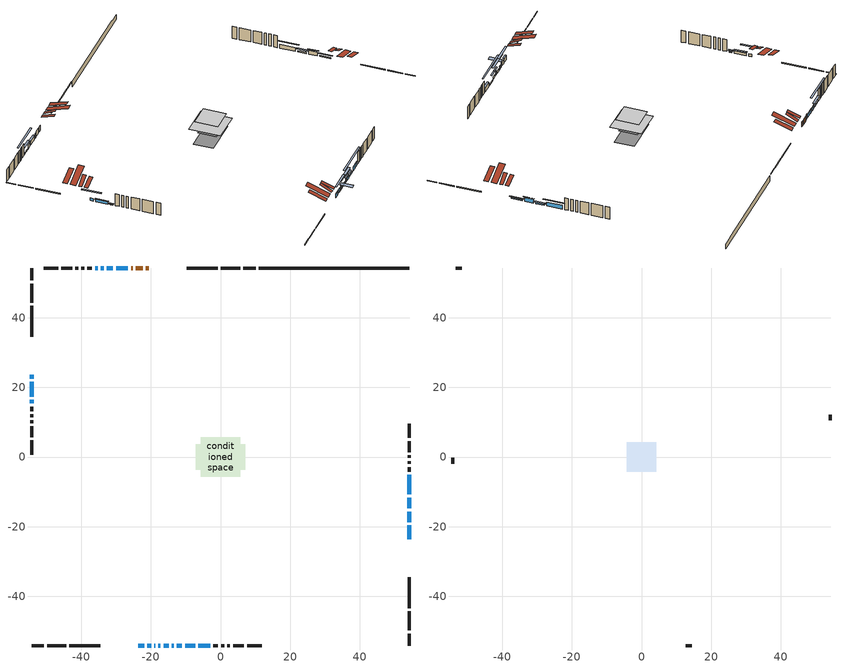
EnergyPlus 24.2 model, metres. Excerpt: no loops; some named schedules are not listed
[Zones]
conditioned space
 floor outside (Floor1 construction): -3.43,-3.43 -3.43,3.43 3.43,3.43 3.43,-3.43 z0.54
 floor adiabatic (AdiabaticFloorConstruction): -5.72,-5.72 -5.72,5.72 5.72,5.72 5.72,-5.72 z2.98
 floor foundation (Slab1 construction): -7.11,-3.71 -7.11,3.71 7.11,3.71 7.11,-3.71 z-1.75
 wall outside (RimJoist1 construction): 10.07,54.28 6.54,54.28 / -54.28,-54.28 -50.75,-54.28 / -54.28,54.28 -54.28,50.75 / 54.28,-54.28 54.28,-50.75 z0.54:0.84
 wall outside (RimJoist2 construction): 5.61,54.28 0.14,54.28 / -49.82,-54.28 -44.35,-54.28 / -54.28,49.82 -54.28,44.35 / 54.28,-49.82 54.28,-44.35 z0.54:0.84
 wall outside (RimJoist3 construction): -0.79,54.28 -9.66,54.28 / -43.42,-54.28 -34.55,-54.28 / -54.28,43.42 -54.28,34.55 / 54.28,-43.42 54.28,-34.55 z0.54:0.84
 wall outside (AdiabaticWallConstruction 1): -20.58,54.28 -21.41,54.28 / -22.34,54.28 -24.31,54.28 / -25.24,54.28 -25.66,54.28 z0.54:2.57
 wall outside (AdiabaticWallConstruction): 54.28,-23.63 54.28,-19.66 / 54.28,-14.74 54.28,-11.69 z0.54:1; -23.63,-54.28 -21.9,-54.28 / -26.59,54.28 -29.95,54.28 / -30.88,54.28 -32.6,54.28 / 54.28,-10.76 54.28,-5.16 / -6.34,-54.28 -2.98,-54.28 z0.54:2.04; -20.98,-54.28 -19.91,-54.28 / -13.95,-54.28 -13.44,-54.28 z0.54:2.14; -18.98,-54.28 -18.77,-54.28 z0.54:2.55; -17.85,-54.28 -17.23,-54.28 / -54.28,23.63 -54.28,22.51 z0.54:1.56; 54.28,-18.74 54.28,-15.66 z0.54:2.06; -16.31,-54.28 -14.88,-54.28 / -12.52,-54.28 -11.09,-54.28 z0.54:1.46; -54.28,21.58 -54.28,17.31 z0.54:1.45; -33.53,54.28 -34.35,54.28 z0.54:1.15; -54.28,16.38 -54.28,15.41 / -10.16,-54.28 -7.26,-54.28 / -35.27,54.28 -35.99,54.28 z0.54:0.9
 wall outside (Wall1 construction): -36.91,54.28 -38.24,54.28 / -2.05,-54.28 -0.72,-54.28 / -54.28,14.49 -54.28,13.16 / 54.28,-4.23 54.28,-2.91 z0.54:5.42
 wall outside (Wall2 construction): -39.17,54.28 -39.98,54.28 / 0.21,-54.28 1.02,-54.28 / -54.28,12.23 -54.28,11.42 / 54.28,-1.98 54.28,-1.17 z0.54:5.42
 wall outside (Wall3 construction): -40.91,54.28 -41.65,54.28 / 1.95,-54.28 2.69,-54.28 / -54.28,10.49 -54.28,9.75 / 54.28,-0.24 54.28,0.5 z0.54:5.42
 wall outside (Wall4 construction): -42.58,54.28 -45.69,54.28 / 3.62,-54.28 6.72,-54.28 / -54.28,8.82 -54.28,5.71 / 54.28,1.43 54.28,4.54 z0.54:5.42
 wall outside (Wall5 construction): -46.62,54.28 -50.74,54.28 / 7.65,-54.28 11.78,-54.28 / -54.28,4.78 -54.28,0.66 / 54.28,5.47 54.28,9.6 z0.54:5.42
 wall foundation (FoundationWall1 construction): 11,54.28,-1.75 11,54.28,0.54 49.95,54.28,0.54 49.95,54.28,0.16 54.28,54.28,0.16 54.28,54.28,-1.75
 window (WindowConstruction): 54.28,-23.63 54.28,-19.67 z0.54:1
 window (WindowConstruction 3): -23.63,-54.28 -21.9,-54.28 z0.54:2.04
 window (WindowConstruction 4): -26.59,54.28 -29.95,54.28 z0.54:2.04
 window (WindowConstruction 5): -30.88,54.28 -32.6,54.28 z0.54:2.04
 window (WindowConstruction 13): -20.97,-54.28 -19.91,-54.28 z0.54:2.14
 window (WindowConstruction 14): -18.98,-54.28 -18.77,-54.28 z0.54:2.55
 window (WindowConstruction 15): -17.84,-54.28 -17.24,-54.28 z0.54:1.55
 window (WindowConstruction 6): -54.28,23.63 -54.28,22.51 z0.54:1.55
 window (WindowConstruction 7): 54.28,-18.74 54.28,-15.66 z0.54:2.06
 window (WindowConstruction 8): -16.31,-54.28 -14.88,-54.28 z0.54:1.45
 window (WindowConstruction 16): -13.95,-54.28 -13.44,-54.28 z0.54:2.14
 window (WindowConstruction 9): -54.28,21.58 -54.28,17.31 z0.54:1.45
 window (WindowConstruction 10): 54.28,-14.74 54.28,-11.69 z0.54:1
 window (WindowConstruction 1): 54.28,-10.76 54.28,-5.16 z0.54:2.04
 window (WindowConstruction 11): -12.52,-54.28 -11.09,-54.28 z0.54:1.45
 window (WindowConstruction 12): -33.53,54.28 -34.35,54.28 z0.54:1.15
 window (WindowConstruction 17): -54.28,16.38 -54.28,15.41 z0.54:0.9
 window (WindowConstruction 18): -10.16,-54.28 -7.26,-54.28 z0.54:0.9
 window (WindowConstruction 19): -35.27,54.28 -35.99,54.28 z0.54:0.9
 window (WindowConstruction 2): -6.33,-54.28 -2.98,-54.28 z0.54:2.04
 door (Door): -20.58,54.28 -21.41,54.28 z0.54:2.57
 door (Door 1): -22.34,54.28 -24.31,54.28 z0.54:2.57
 door (Door 2): -25.24,54.28 -25.66,54.28 z0.54:2.57
 ceiling adiabatic (AdiabaticFloorConstruction): 5.72,-5.72 5.72,5.72 -5.72,5.72 -5.72,-5.72 z2.98
 roof outside (Roof1 construction): -12.27,54.28,5.42 -12.27,47.89,7.55 -10.59,47.89,7.55 -10.59,54.28,5.42; -31.94,-54.28,5.42 -31.94,-47.89,7.55 -33.62,-47.89,7.55 -33.62,-54.28,5.42; -54.28,31.94,5.42 -47.89,31.94,7.55 -47.89,33.62,7.55 -54.28,33.62,5.42; 54.28,-31.94,5.42 47.89,-31.94,7.55 47.89,-33.62,7.55 54.28,-33.62,5.42
 roof outside (Roof3 construction): -17.49,54.28,5.42 -17.49,50.01,7.55 -16.3,50.01,7.55 -16.3,54.28,5.42; -26.72,-54.28,5.42 -26.72,-50.01,7.55 -27.91,-50.01,7.55 -27.91,-54.28,5.42; -54.28,26.72,5.42 -50.01,26.72,7.55 -50.01,27.91,7.55 -54.28,27.91,5.42; 54.28,-26.72,5.42 50.01,-26.72,7.55 50.01,-27.91,7.55 54.28,-27.91,5.42
 roof outside (Roof4 construction): -19.65,54.28,5.42 -19.65,49.61,6.97 -18.42,49.61,6.97 -18.42,54.28,5.42; -24.56,-54.28,5.42 -24.56,-49.61,6.97 -25.79,-49.61,6.97 -25.79,-54.28,5.42; -54.28,24.56,5.42 -49.61,24.56,6.97 -49.61,25.79,6.97 -54.28,25.79,5.42; 54.28,-24.56,5.42 49.61,-24.56,6.97 49.61,-25.79,6.97 54.28,-25.79,5.42
attic - vented
 floor to conditioned space (Floor2 construction Reversed): -4.23,-4.23 -4.23,4.23 4.23,4.23 4.23,-4.23 z5.42
 wall outside (Wall6 construction): -51.67,54.28 -53.35,54.28 / 12.71,-54.28 14.39,-54.28 / -54.28,-0.27 -54.28,-1.95 / 54.28,10.52 54.28,12.2 z0.54:5.42
 roof outside (Roof2 construction): -15.37,54.28,5.42 -15.37,46.04,8.16 -13.2,46.04,8.16 -13.2,54.28,5.42; -28.84,-54.28,5.42 -28.84,-46.04,8.16 -31.01,-46.04,8.16 -31.01,-54.28,5.42; -54.28,28.84,5.42 -46.04,28.84,8.16 -46.04,31.01,8.16 -54.28,31.01,5.42; 54.28,-28.84,5.42 46.04,-28.84,8.16 46.04,-31.01,8.16 54.28,-31.01,5.42
shading: 54.28,-19.06 54.28,-24.24 54.89,-24.24 54.89,-19.06 z1.61; -21.75,-54.28 -23.78,-54.28 -23.78,-54.89 -21.75,-54.89 z2.19; -30.1,54.28 -26.44,54.28 -26.44,54.89 -30.1,54.89 z2.19; -32.75,54.28 -30.73,54.28 -30.73,54.89 -32.75,54.89 z2.19; -16.56,-54.28 -24.32,-54.28 -24.32,-54.89 -16.56,-54.89 z5.49; -18.16,-54.28 -19.59,-54.28 -19.59,-58.85 -18.16,-58.85 z3.16; -17.09,-54.28 -17.99,-54.28 -17.99,-54.43 -17.09,-54.43 z1.7; -54.28,19.46 -54.28,26.68 -54.89,26.68 -54.89,19.46 z4.61; 54.28,-15.2 54.28,-19.2 54.58,-19.2 54.58,-15.2 z2.52; -11.22,-54.28 -19.97,-54.28 -19.97,-54.89 -11.22,-54.89 z5.12; -12.53,-54.28 -14.87,-54.28 -14.87,-54.74 -12.53,-54.74 z3.05; -54.28,17.01 -54.28,21.88 -54.89,21.88 -54.89,17.01 z1.75; 54.28,-11.08 54.28,-15.34 54.89,-15.34 54.89,-11.08 z1.61; 54.28,-3.94 54.28,-11.98 54.74,-11.98 54.74,-3.94 z3.26; -9.57,-54.28 -14.04,-54.28 -14.04,-54.74 -9.57,-54.74 z2.98; -36.48,54.28 -31.4,54.28 -31.4,54.89 -36.48,54.89 z3.28; -54.28,15.12 -54.28,16.68 -54.89,16.68 -54.89,15.12 z1.2; -1.16,-54.28 -16.26,-54.28 -16.26,-54.74 -1.16,-54.74 z7; -42.08,54.28 -29.18,54.28 -29.18,54.74 -42.08,54.74 z7; -2.83,-54.28 -6.48,-54.28 -6.48,-54.89 -2.83,-54.89 z2.19
[Building]
Building 1: Terrain=Suburbs
[Site:Location]
Edmonton Intl AP_AB: Latitude {deg}=53.31; Longitude {deg}=-113.58; Time Zone {hr}=-7; Elevation {m}=723; Keep Site Location Information=Yes
[Site:GroundTemperature:Shallow]
-1.56185, -3.61833, -3.78302, -2.80711, 1.11059, 5.01004, 8.39065, 10.5322, 10.7141, 8.97234, 5.67794, 1.89811
[Site:WaterMainsTemperature]
Calculation Method=Schedule; Temperature Schedule=mains temperature schedule
[Material] Roughness=Rough; Thermal Absorptance=0.9
Name | Thickness {m} | Conductivity {W/m-K} | Density {kg/m3} | Specific Heat {J/kg-K} | Solar Absorptance | Visible Absorptance
asphalt or fiberglass shingles | 0.00635 | 0.162714 | 1121.4 | 1465.45 | 0.4 | 0.4
ceiling loosefill ins | 0.0846667 | 0.0480833 | 16.02 | 1046.75 | 0.7 | 0.7
ceiling stud and cavity | 0.1397 | 0.09942 | 65.682 | 1177.47 | 0.7 | 0.7
concrete 4.0 in. | 0.1016 | 1.803125 | 2242.8 | 837.4 | 0.7 | 0.7
concrete 8.0 in. | 0.2032 | 1.803125 | 2242.8 | 837.4 | 0.7 | 0.7
door material | 0.04445 | 0.0451087 | 512.64 | 1214.23 | 0.7 | 0.7
door material 1 | 0.04445 | 0.053851 | 512.64 | 1214.23 | 0.7 | 0.7
exterior vertical ins | 0.0454343 | 0.029427 | 32.04 | 1214.23 | 0.7 | 0.7
floor covering | 0.0127 | 0.0433444 | 54.468 | 1339.84 | 0.6 | 0.6
floor rigid ins; rim joist rigid ins; roof rigid ins 1; wall rigid ins | 0.051816 | 0.029427 | 32.04 | 1214.23 | 0.7 | 0.7
floor rigid ins 1; wall rigid ins 1 | 0.512978 | 0.029427 | 32.04 | 1214.23 | 0.7 | 0.7
floor stud and cavity | 0.1397 | 0.102213 | 92.3553 | 1139.71 | 0.7 | 0.7
floor stud and cavity 1 | 0.1397 | 1.75129 | 37.0049 | 1207.88 | 0.7 | 0.7
furniture material conditioned space 1 | 0.1524 | 0.115458 | 640.8 | 1214.23 | 0.6 | 0.6
gypsum board | 0.0127 | 0.160291 | 801 | 837.4 | 0.6 | 0.6
gypsum board 1 | 0.0127 | 0.160291 | 801 | 837.4 | 0.7 | 0.7
osb sheathing 0.5 in. | 0.0127 | 0.115458 | 512.64 | 1214.23 | 0.7 | 0.7
osb sheathing 0.75 in. | 0.01905 | 0.115458 | 512.64 | 1214.23 | 0.7 | 0.7
osb sheathing 2.0 in. | 0.0508 | 0.115458 | 512.64 | 1214.23 | 0.7 | 0.7
rim joist stud and cavity | 0.0508 | 0.04043 | 125.044 | 1163.47 | 0.6 | 0.6
rim joist stud and cavity 1 | 0.0508 | 24.0425 | 6.31874 | 1174.65 | 0.6 | 0.6
rim joist stud and cavity 2 | 0.0508 | 0.0293316 | 125.044 | 1163.47 | 0.6 | 0.6
roof rigid ins | 0.103632 | 0.029427 | 32.04 | 1214.23 | 0.7 | 0.7
roof stud and cavity | 0.2032 | 0.17001 | 78.34581 | 1123.46 | 0.7 | 0.7
roof stud and cavity 1 | 0.2032 | 0.133392 | 78.34581 | 1123.46 | 0.7 | 0.7
wall stud and cavity | 0.1397 | 0.206614 | 139.0536 | 1170.24 | 0.7 | 0.7
wall stud and cavity 1 | 0.1397 | 0.100049 | 139.0536 | 1170.24 | 0.7 | 0.7
wall stud and cavity 2 | 0.1397 | 0.084134 | 139.0536 | 1170.24 | 0.7 | 0.7
wall stud and cavity 3 | 0.1397 | 0.0919333 | 139.0536 | 1170.24 | 0.7 | 0.7
wall stud and cavity 4 | 0.1397 | 0.0917207 | 139.0536 | 1170.24 | 0.7 | 0.7
wall stud and cavity 5 | 0.0889 | 6.9971 | 50.32683 | 1063.81 | 0.6 | 0.6
wall stud and cavity 6 | 0.0889 | 0.380278 | 52.3479 | 1209.89 | 0.7 | 0.7
wall stud and cavity 7 | 0.0889 | 0.391764 | 83.0341 | 1211.67 | 0.7 | 0.7
wood siding | 0.0254 | 0.102417 | 544.68 | 1172.36 | 0.4 | 0.4
wood siding 1 | 0.00254 | 0.102417 | 544.68 | 1172.36 | 0.4 | 0.4
wood siding 2; wood siding 3; wood siding 4 | 0.0254 | 0.102417 | 544.68 | 1172.36 | 0.7 | 0.7
[WindowMaterial:SimpleGlazingSystem]
Name | U-Factor {W/m2-K} | Solar Heat Gain Coefficient
WindowMaterial | 2.15764 | 0.57
WindowMaterial 1 | 2.09632 | 0.63
WindowMaterial 10 | 2.14572 | 0.58
WindowMaterial 11 | 2.49491 | 0.22
WindowMaterial 12 | 2.14856 | 0.57
WindowMaterial 13 | 2.15083 | 0.57
WindowMaterial 14 | 7.90491 | 0.64
WindowMaterial 15 | 8.08377 | 0.62
WindowMaterial 2 | 2.194547 | 0.55
WindowMaterial 3 | 2.10994 | 0.61
WindowMaterial 4 | 1.4689 | 0.44
WindowMaterial 5 | 2.06622 | 0.66
WindowMaterial 6 | 1.45697 | 0.44
WindowMaterial 7 | 1.51716 | 0.42
WindowMaterial 8 | 2.191708 | 0.55
WindowMaterial 9 | 7.56991 | 0.68
[Construction]
AdiabaticFloorConstruction: floor stud and cavity 1, floor rigid ins 1, osb sheathing 0.75 in., floor covering
AdiabaticWallConstruction: wood siding 3, wall rigid ins 1, wall stud and cavity 6, gypsum board
AdiabaticWallConstruction 1: wood siding 4, wall rigid ins 1, wall stud and cavity 6, gypsum board
Door; Door 1: door material
Door 2: door material 1
Floor1 construction: floor stud and cavity, floor rigid ins, osb sheathing 0.75 in., floor covering
Floor2 construction Reversed: gypsum board, ceiling stud and cavity, ceiling loosefill ins
FoundationWall1 construction: concrete 8.0 in., gypsum board 1
furniture construction conditioned space 1: furniture material conditioned space 1
PartitionWallConstruction: gypsum board, wall stud and cavity 7, gypsum board
RimJoist1 construction: wood siding 2, rim joist rigid ins, osb sheathing 2.0 in., rim joist stud and cavity
RimJoist2 construction: wood siding 2, rim joist stud and cavity 1
RimJoist3 construction: wood siding 2, osb sheathing 2.0 in., rim joist stud and cavity 2
Roof1 construction: asphalt or fiberglass shingles, roof rigid ins, osb sheathing 0.75 in., roof stud and cavity, gypsum board
Roof2 construction: asphalt or fiberglass shingles
Roof3 construction; Roof4 construction: asphalt or fiberglass shingles, roof rigid ins 1, osb sheathing 0.75 in., roof stud and cavity 1, gypsum board
Slab1 construction: concrete 4.0 in.
Wall1 construction: wood siding, wall rigid ins, osb sheathing 0.5 in., wall stud and cavity, gypsum board
Wall2 construction: wood siding, osb sheathing 0.5 in., wall stud and cavity 1, gypsum board
Wall3 construction: wood siding, osb sheathing 0.5 in., wall stud and cavity 2, gypsum board
Wall4 construction: wood siding, osb sheathing 0.5 in., wall stud and cavity 3, gypsum board
Wall5 construction: wood siding, osb sheathing 0.5 in., wall stud and cavity 4, gypsum board
Wall6 construction: wood siding 1, wall stud and cavity 5
WindowConstruction: WindowMaterial
WindowConstruction 1; WindowConstruction 2; WindowConstruction 4: WindowMaterial 1
WindowConstruction 10: WindowMaterial 7
WindowConstruction 11: WindowMaterial 8
WindowConstruction 12: WindowMaterial 9
WindowConstruction 13: WindowMaterial 10
WindowConstruction 14: WindowMaterial 11
WindowConstruction 15: WindowMaterial 12
WindowConstruction 16: WindowMaterial 13
WindowConstruction 17; WindowConstruction 18: WindowMaterial 14
WindowConstruction 19: WindowMaterial 15
WindowConstruction 3: WindowMaterial 2
WindowConstruction 5: WindowMaterial 3
WindowConstruction 6: WindowMaterial 4
WindowConstruction 7: WindowMaterial 5
WindowConstruction 8; WindowConstruction 9: WindowMaterial 6
[Zone] Multiplier=1; Part of Total Floor Area=Yes
Name | Volume {m3}
attic - vented | 31.8913
conditioned space | 928.9
[Space]
Name | Zone | Volume {m3}
attic - vented 1 | attic - vented | 31.8913
conditioned space 1 | conditioned space | 928.9
[ZoneInfiltration:EffectiveLeakageArea]
infil attic - vented 1: Zone or Space=attic - vented 1; Schedule=Always On Discrete; Effective Air Leakage Area {cm2}=2488.35; Stack Coefficient=0.000530082; Wind Coefficient=1.55558e-05
[ZoneMixing]
whole house fan mix: Zone or Space=attic - vented; Schedule=Always On Continuous; Design Flow Rate Calculation Method=Flow/Zone; Design Flow Rate {m3/s}=0; Source Zone or Space=conditioned space
[SurfaceProperty:ExposedFoundationPerimeter]
Slab1: Exposed Perimeter Calculation Method=TotalExposedPerimeter; Total Exposed Perimeter {m}=43.282
[InternalMass] Zone or ZoneList=conditioned space; Space or SpaceList=conditioned space 1
Name | Construction | Surface Area {m2}
furniture mass conditioned space 1 | furniture construction conditioned space 1 | 113.516
partition wall mass | PartitionWallConstruction | 283.79
[Lights]
interior lighting: Zone or ZoneList or Space or SpaceList=conditioned space 1; Schedule=interior lighting schedule; Design Level Calculation Method=LightingLevel; Lighting Level {W}=343.2; Return Air Fraction=0; Fraction Radiant=0.6; Fraction Visible=0.2; Fraction Replaceable=1
[People]
occupants: Zone or ZoneList or Space or SpaceList=conditioned space 1; Number of People Schedule=occupants schedule; Number of People Calculation Method=People; Number of People=3; Fraction Radiant=0.314171; Sensible Heat Fraction=0.56303; Activity Level Schedule=occupants activity schedule; Carbon Dioxide Generation Rate {m3/s-W}=0; Enable ASHRAE 55 Comfort Warnings=No; Mean Radiant Temperature Calculation Type=EnclosureAveraged
[ElectricEquipment] Zone or ZoneList or Space or SpaceList=conditioned space 1; Design Level Calculation Method=EquipmentLevel
Name | Schedule | Design Level {W} | Fraction Latent | Fraction Radiant | Fraction Lost
clothes dryer | clothes dryer schedule | 140.772 | 0.015 | 0.081 | 0.85
clothes washer | clothes washer schedule | 32.1985 | 0.03 | 0.162 | 0.7
cooking range | cooking range schedule | 215.147 | 0.08 | 0.432 | 0.2
dishwasher | dishwasher schedule | 66.8632 | 0.3 | 0.18 | 0.4
fridge | fridge schedule | 72.9452 | 0 | 0.6 | 0
mech vent house fan | mech vent house fan schedule | 0 | 0 | 0 | 1
mech vent house fan cfis | mech vent house fan cfis schedule | 0 | 0 | 0 | 0
misc plug loads | misc plug loads schedule | 494.7 | 0.045 | 0.513 | 0.1
whole house fan | Always On Discrete | 0 | 0 | 0 | 1
[OtherEquipment] Zone or ZoneList or Space or SpaceList=conditioned space 1; Design Level Calculation Method=EquipmentLevel
Name | Fuel Type | Schedule | Design Level {W} | Fraction Latent | Fraction Radiant | Fraction Lost
clothes dryer 1 | Electricity | clothes dryer schedule | 0 | 0.015 | 0.081 | 0.85
cooking range 1 | Electricity | cooking range schedule | 0 | 0.08 | 0.432 | 0.2
general water use latent | None | general water use schedule | 62.594 | 1 | 0 | 0
general water use sensible | None | general water use schedule | -61.6891 | 0 | 0.6 | 0
mech vent house fan latent load | None | Always On Discrete | 0 | 1 | 0 | 0
mech vent house fan sensible load | None | Always On Discrete | 0 | 0 | 0 | 0
water heater energy adjustment1 | NaturalGas | Always On Discrete | 0.01 | 0 | 0 | 1
[ZoneInfiltration:DesignFlowRate] Zone or ZoneList or Space or SpaceList=conditioned space 1; Schedule=Always On Discrete; Design Flow Rate Calculation Method=Flow/Zone; Design Flow Rate {m3/s}=0
infil flow; natural vent flow; whole house fan flow
[Foundation:Kiva]
Foundation Kiva 1: Initial Indoor Air Temperature {C}=18; Wall Height Above Grade {m}=0.539984; Wall Depth Below Slab {m}=0.2032; Custom Block Material Name 1=exterior vertical ins; Custom Block Depth 1 {m}=2.28999; Custom Block X Position 1 {m}=0.2159; Custom Block Z Position 1 {m}=0
[Foundation:Kiva:Settings]
Soil Conductivity {W/m-K}=0.849921; Soil Density {kg/m3}=1842.3; Soil Specific Heat {J/kg-K}=418.7; Ground Solar Absorptivity=0.9; Ground Thermal Absorptivity=0.9; Ground Surface Roughness {m}=0.03; Far-Field Width {m}=40; Deep-Ground Boundary Condition=ZeroFlux; Deep-Ground Depth {m}=40; Minimum Cell Dimension {m}=0.2; Maximum Cell Growth Coefficient=3; Simulation Timestep=Timestep
[Exterior:Lights]
exterior lighting: Schedule=exterior lighting schedule; Design Level {W}=75.6
[Schedule:Constant]
Name | Hourly Value
Always On Continuous; mech vent house fan schedule; mech vent house fan cfis schedule; Always On Discrete | 1
occupants activity schedule | 117.228
fridge schedule | 0
[Schedule:Week:Daily]
interior lighting schedule Week Rule - Jan1-Jan27: interior lighting schedule day, interior lighting schedule day, interior lighting schedule day, interior lighting schedule day, interior lighting schedule day, interior lighting schedule day, interior lighting schedule day, interior lighting schedule default day, interior lighting schedule default day, interior lighting schedule default day, interior lighting schedule default day, interior lighting schedule default day
interior lighting schedule Week Rule - Jan28-Feb3: interior lighting schedule day, interior lighting schedule day, interior lighting schedule day, interior lighting schedule day, interior lighting schedule day 1, interior lighting schedule day 1, interior lighting schedule day 1, interior lighting schedule default day, interior lighting schedule default day, interior lighting schedule default day, interior lighting schedule default day, interior lighting schedule default day
interior lighting schedule Week Rule - Feb4-Feb24: interior lighting schedule day 1, interior lighting schedule day 1, interior lighting schedule day 1, interior lighting schedule day 1, interior lighting schedule day 1, interior lighting schedule day 1, interior lighting schedule day 1, interior lighting schedule default day, interior lighting schedule default day, interior lighting schedule default day, interior lighting schedule default day, interior lighting schedule default day
interior lighting schedule Week Rule - Feb25-Mar3: interior lighting schedule day 1, interior lighting schedule day 1, interior lighting schedule day 1, interior lighting schedule day 1, interior lighting schedule day 2, interior lighting schedule day 2, interior lighting schedule day 2, interior lighting schedule default day, interior lighting schedule default day, interior lighting schedule default day, interior lighting schedule default day, interior lighting schedule default day
interior lighting schedule Week Rule - Mar4-Mar31: interior lighting schedule day 2, interior lighting schedule day 2, interior lighting schedule day 2, interior lighting schedule day 2, interior lighting schedule day 2, interior lighting schedule day 2, interior lighting schedule day 2, interior lighting schedule default day, interior lighting schedule default day, interior lighting schedule default day, interior lighting schedule default day, interior lighting schedule default day
interior lighting schedule Week Rule - Apr1-Apr28: interior lighting schedule day 3, interior lighting schedule day 3, interior lighting schedule day 3, interior lighting schedule day 3, interior lighting schedule day 3, interior lighting schedule day 3, interior lighting schedule day 3, interior lighting schedule default day, interior lighting schedule default day, interior lighting schedule default day, interior lighting schedule default day, interior lighting schedule default day
interior lighting schedule Week Rule - Apr29-May5: interior lighting schedule day 3, interior lighting schedule day 3, interior lighting schedule day 4, interior lighting schedule day 4, interior lighting schedule day 4, interior lighting schedule day 4, interior lighting schedule day 4, interior lighting schedule default day, interior lighting schedule default day, interior lighting schedule default day, interior lighting schedule default day, interior lighting schedule default day
interior lighting schedule Week Rule - May6-May26: interior lighting schedule day 4, interior lighting schedule day 4, interior lighting schedule day 4, interior lighting schedule day 4, interior lighting schedule day 4, interior lighting schedule day 4, interior lighting schedule day 4, interior lighting schedule default day, interior lighting schedule default day, interior lighting schedule default day, interior lighting schedule default day, interior lighting schedule default day
interior lighting schedule Week Rule - May27-Jun2: interior lighting schedule day 4, interior lighting schedule day 4, interior lighting schedule day 4, interior lighting schedule day 4, interior lighting schedule day 4, interior lighting schedule day 5, interior lighting schedule day 5, interior lighting schedule default day, interior lighting schedule default day, interior lighting schedule default day, interior lighting schedule default day, interior lighting schedule default day
interior lighting schedule Week Rule - Jun3-Jun30: interior lighting schedule day 5, interior lighting schedule day 5, interior lighting schedule day 5, interior lighting schedule day 5, interior lighting schedule day 5, interior lighting schedule day 5, interior lighting schedule day 5, interior lighting schedule default day, interior lighting schedule default day, interior lighting schedule default day, interior lighting schedule default day, interior lighting schedule default day
interior lighting schedule Week Rule - Jul1-Jul28: interior lighting schedule day 6, interior lighting schedule day 6, interior lighting schedule day 6, interior lighting schedule day 6, interior lighting schedule day 6, interior lighting schedule day 6, interior lighting schedule day 6, interior lighting schedule default day, interior lighting schedule default day, interior lighting schedule default day, interior lighting schedule default day, interior lighting schedule default day
interior lighting schedule Week Rule - Jul29-Aug4: interior lighting schedule day 6, interior lighting schedule day 6, interior lighting schedule day 6, interior lighting schedule day 7, interior lighting schedule day 7, interior lighting schedule day 7, interior lighting schedule day 7, interior lighting schedule default day, interior lighting schedule default day, interior lighting schedule default day, interior lighting schedule default day, interior lighting schedule default day
interior lighting schedule Week Rule - Aug5-Aug25: interior lighting schedule day 7, interior lighting schedule day 7, interior lighting schedule day 7, interior lighting schedule day 7, interior lighting schedule day 7, interior lighting schedule day 7, interior lighting schedule day 7, interior lighting schedule default day, interior lighting schedule default day, interior lighting schedule default day, interior lighting schedule default day, interior lighting schedule default day
interior lighting schedule Week Rule - Aug26-Sep1: interior lighting schedule day 7, interior lighting schedule day 7, interior lighting schedule day 7, interior lighting schedule day 7, interior lighting schedule day 7, interior lighting schedule day 7, interior lighting schedule day 8, interior lighting schedule default day, interior lighting schedule default day, interior lighting schedule default day, interior lighting schedule default day, interior lighting schedule default day
interior lighting schedule Week Rule - Sep2-Sep29: interior lighting schedule day 8, interior lighting schedule day 8, interior lighting schedule day 8, interior lighting schedule day 8, interior lighting schedule day 8, interior lighting schedule day 8, interior lighting schedule day 8, interior lighting schedule default day, interior lighting schedule default day, interior lighting schedule default day, interior lighting schedule default day, interior lighting schedule default day
interior lighting schedule Week Rule - Sep30-Oct6: interior lighting schedule day 8, interior lighting schedule day 9, interior lighting schedule day 9, interior lighting schedule day 9, interior lighting schedule day 9, interior lighting schedule day 9, interior lighting schedule day 9, interior lighting schedule default day, interior lighting schedule default day, interior lighting schedule default day, interior lighting schedule default day, interior lighting schedule default day
interior lighting schedule Week Rule - Oct7-Oct27: interior lighting schedule day 9, interior lighting schedule day 9, interior lighting schedule day 9, interior lighting schedule day 9, interior lighting schedule day 9, interior lighting schedule day 9, interior lighting schedule day 9, interior lighting schedule default day, interior lighting schedule default day, interior lighting schedule default day, interior lighting schedule default day, interior lighting schedule default day
interior lighting schedule Week Rule - Oct28-Nov3: interior lighting schedule day 9, interior lighting schedule day 9, interior lighting schedule day 9, interior lighting schedule day 9, interior lighting schedule day 10, interior lighting schedule day 10, interior lighting schedule day 10, interior lighting schedule default day, interior lighting schedule default day, interior lighting schedule default day, interior lighting schedule default day, interior lighting schedule default day
interior lighting schedule Week Rule - Nov4-Nov24: interior lighting schedule day 10, interior lighting schedule day 10, interior lighting schedule day 10, interior lighting schedule day 10, interior lighting schedule day 10, interior lighting schedule day 10, interior lighting schedule day 10, interior lighting schedule default day, interior lighting schedule default day, interior lighting schedule default day, interior lighting schedule default day, interior lighting schedule default day
interior lighting schedule Week Rule - Nov25-Dec1: interior lighting schedule day 10, interior lighting schedule day 10, interior lighting schedule day 10, interior lighting schedule day 10, interior lighting schedule day 10, interior lighting schedule day 10, interior lighting schedule day 11, interior lighting schedule default day, interior lighting schedule default day, interior lighting schedule default day, interior lighting schedule default day, interior lighting schedule default day
interior lighting schedule Week Rule - Dec2-Dec31: interior lighting schedule day 11, interior lighting schedule day 11, interior lighting schedule day 11, interior lighting schedule day 11, interior lighting schedule day 11, interior lighting schedule day 11, interior lighting schedule day 11, interior lighting schedule default day, interior lighting schedule default day, interior lighting schedule default day, interior lighting schedule default day, interior lighting schedule default day
occupants schedule Week Rule - Jan1-Dec31: occupants schedule day, occupants schedule day, occupants schedule day, occupants schedule day, occupants schedule day, occupants schedule day, occupants schedule day, occupants schedule default day, occupants schedule default day, occupants schedule default day, occupants schedule default day, occupants schedule default day
clothes dryer schedule Week Rule - Jan1-Dec31: clothes dryer schedule day, clothes dryer schedule day, clothes dryer schedule day, clothes dryer schedule day, clothes dryer schedule day, clothes dryer schedule day, clothes dryer schedule day, clothes dryer schedule default day, clothes dryer schedule default day, clothes dryer schedule default day, clothes dryer schedule default day, clothes dryer schedule default day
clothes washer schedule Week Rule - Jan1-Dec31: clothes washer schedule day, clothes washer schedule day, clothes washer schedule day, clothes washer schedule day, clothes washer schedule day, clothes washer schedule day, clothes washer schedule day, clothes washer schedule default day, clothes washer schedule default day, clothes washer schedule default day, clothes washer schedule default day, clothes washer schedule default day
cooking range schedule Week Rule - Jan1-Dec31: cooking range schedule day, cooking range schedule day, cooking range schedule day, cooking range schedule day, cooking range schedule day, cooking range schedule day, cooking range schedule day, cooking range schedule default day, cooking range schedule default day, cooking range schedule default day, cooking range schedule default day, cooking range schedule default day
dishwasher schedule Week Rule - Jan1-Dec31: dishwasher schedule day, dishwasher schedule day, dishwasher schedule day, dishwasher schedule day, dishwasher schedule day, dishwasher schedule day, dishwasher schedule day, dishwasher schedule default day, dishwasher schedule default day, dishwasher schedule default day, dishwasher schedule default day, dishwasher schedule default day
misc plug loads schedule Week Rule - Jan1-Dec31: misc plug loads schedule day, misc plug loads schedule day, misc plug loads schedule day, misc plug loads schedule day, misc plug loads schedule day, misc plug loads schedule day, misc plug loads schedule day, misc plug loads schedule default day, misc plug loads schedule default day, misc plug loads schedule default day, misc plug loads schedule default day, misc plug loads schedule default day
general water use schedule Week Rule - Jan1-Dec31: general water use schedule day, general water use schedule day, general water use schedule day, general water use schedule day, general water use schedule day, general water use schedule day, general water use schedule day, general water use schedule default day, general water use schedule default day, general water use schedule default day, general water use schedule default day, general water use schedule default day
exterior lighting schedule Week Rule - Jan1-Jan27: exterior lighting schedule day, exterior lighting schedule day, exterior lighting schedule day, exterior lighting schedule day, exterior lighting schedule day, exterior lighting schedule day, exterior lighting schedule day, exterior lighting schedule default day, exterior lighting schedule default day, exterior lighting schedule default day, exterior lighting schedule default day, exterior lighting schedule default day
exterior lighting schedule Week Rule - Jan28-Feb3: exterior lighting schedule day, exterior lighting schedule day, exterior lighting schedule day, exterior lighting schedule day, exterior lighting schedule day 1, exterior lighting schedule day 1, exterior lighting schedule day 1, exterior lighting schedule default day, exterior lighting schedule default day, exterior lighting schedule default day, exterior lighting schedule default day, exterior lighting schedule default day
[Schedule:Year]
interior lighting schedule: interior lighting schedule Week Rule - Jan1-Jan27, 1, 1, 1, 27, interior lighting schedule Week Rule - Jan28-Feb3, 1, 28, 2, 3, interior lighting schedule Week Rule - Feb4-Feb24, 2, 4, 2, 24, interior lighting schedule Week Rule - Feb25-Mar3, 2, 25, 3, 3, interior lighting schedule Week Rule - Mar4-Mar31, 3, 4, 3, 31, interior lighting schedule Week Rule - Apr1-Apr28, 4, 1, 4, 28, interior lighting schedule Week Rule - Apr29-May5, 4, 29, 5, 5, interior lighting schedule Week Rule - May6-May26, 5, 6, 5, 26, interior lighting schedule Week Rule - May27-Jun2, 5, 27, 6, 2, interior lighting schedule Week Rule - Jun3-Jun30, 6, 3, 6, 30, interior lighting schedule Week Rule - Jul1-Jul28, 7, 1, 7, 28, interior lighting schedule Week Rule - Jul29-Aug4, 7, 29, 8, 4, interior lighting schedule Week Rule - Aug5-Aug25, 8, 5, 8, 25, interior lighting schedule Week Rule - Aug26-Sep1, 8, 26, 9, 1, interior lighting schedule Week Rule - Sep2-Sep29, 9, 2, 9, 29, interior lighting schedule Week Rule - Sep30-Oct6, 9, 30, 10, 6, interior lighting schedule Week Rule - Oct7-Oct27, 10, 7, 10, 27, interior lighting schedule Week Rule - Oct28-Nov3, 10, 28, 11, 3, interior lighting schedule Week Rule - Nov4-Nov24, 11, 4, 11, 24, interior lighting schedule Week Rule - Nov25-Dec1, 11, 25, 12, 1, interior lighting schedule Week Rule - Dec2-Dec31, 12, 2, 12, 31
occupants schedule: occupants schedule Week Rule - Jan1-Dec31, 1, 1, 12, 31
clothes dryer schedule: clothes dryer schedule Week Rule - Jan1-Dec31, 1, 1, 12, 31
clothes washer schedule: clothes washer schedule Week Rule - Jan1-Dec31, 1, 1, 12, 31
cooking range schedule: cooking range schedule Week Rule - Jan1-Dec31, 1, 1, 12, 31
dishwasher schedule: dishwasher schedule Week Rule - Jan1-Dec31, 1, 1, 12, 31
misc plug loads schedule: misc plug loads schedule Week Rule - Jan1-Dec31, 1, 1, 12, 31
general water use schedule: general water use schedule Week Rule - Jan1-Dec31, 1, 1, 12, 31
exterior lighting schedule: exterior lighting schedule Week Rule - Jan1-Jan27, 1, 1, 1, 27, exterior lighting schedule Week Rule - Jan28-Feb3, 1, 28, 2, 3, exterior lighting schedule Week Rule - Feb4-Feb24, 2, 4, 2, 24, exterior lighting schedule Week Rule - Feb25-Mar3, 2, 25, 3, 3, exterior lighting schedule Week Rule - Mar4-Mar31, 3, 4, 3, 31, exterior lighting schedule Week Rule - Apr1-Apr28, 4, 1, 4, 28, exterior lighting schedule Week Rule - Apr29-May5, 4, 29, 5, 5, exterior lighting schedule Week Rule - May6-May26, 5, 6, 5, 26, exterior lighting schedule Week Rule - May27-Jun2, 5, 27, 6, 2, exterior lighting schedule Week Rule - Jun3-Jun30, 6, 3, 6, 30, exterior lighting schedule Week Rule - Jul1-Jul28, 7, 1, 7, 28, exterior lighting schedule Week Rule - Jul29-Aug4, 7, 29, 8, 4, exterior lighting schedule Week Rule - Aug5-Aug25, 8, 5, 8, 25, exterior lighting schedule Week Rule - Aug26-Sep1, 8, 26, 9, 1, exterior lighting schedule Week Rule - Sep2-Sep29, 9, 2, 9, 29, exterior lighting schedule Week Rule - Sep30-Oct6, 9, 30, 10, 6, exterior lighting schedule Week Rule - Oct7-Oct27, 10, 7, 10, 27, exterior lighting schedule Week Rule - Oct28-Nov3, 10, 28, 11, 3, exterior lighting schedule Week Rule - Nov4-Nov24, 11, 4, 11, 24, exterior lighting schedule Week Rule - Nov25-Dec1, 11, 25, 12, 1, exterior lighting schedule Week Rule - Dec2-Dec31, 12, 2, 12, 31
[Schedule:Compact]
mains temperature schedule: Through: 01/01, For: AllDays, Until: 24:00, 3.97167, Through: 01/02, For: AllDays, Until: 24:00, 3.90778, Through: 01/03, For: AllDays, Until: 24:00, 3.84556, Through: 01/04, For: AllDays, Until: 24:00, 3.78389, Through: 01/05, For: AllDays, Until: 24:00, 3.72278, Through: 01/06, For: AllDays, Until: 24:00, 3.66278, Through: 01/07, For: AllDays, Until: 24:00, 3.60389, Through: 01/08, For: AllDays, Until: 24:00, 3.54556, Through: 01/09, For: AllDays, Until: 24:00, 3.48833, Through: 01/10, For: AllDays, Until: 24:00, 3.43167, Through: 01/11, For: AllDays, Until: 24:00, 3.37611, Through: 01/12, For: AllDays, Until: 24:00, 3.32167, Through: 01/13, For: AllDays, Until: 24:00, 3.26833, Through: 01/14, For: AllDays, Until: 24:00, 3.21556, Through: 01/15, For: AllDays, Until: 24:00, 3.16444, Through: 01/16, For: AllDays, Until: 24:00, 3.11389, Through: 01/17, For: AllDays, Until: 24:00, 3.06444, Through: 01/18, For: AllDays, Until: 24:00, 3.01611, Through: 01/19, For: AllDays, Until: 24:00, 2.96889, Through: 01/20, For: AllDays, Until: 24:00, 2.92278, Through: 01/21, For: AllDays, Until: 24:00, 2.87722, Through: 01/22, For: AllDays, Until: 24:00, 2.83333, Through: 01/23, For: AllDays, Until: 24:00, 2.79056, Through: 01/24, For: AllDays, Until: 24:00, 2.74889, Through: 01/25, For: AllDays, Until: 24:00, 2.70833, Through: 01/26, For: AllDays, Until: 24:00, 2.66889, Through: 01/27, For: AllDays, Until: 24:00, 2.63056, Through: 01/28, For: AllDays, Until: 24:00, 2.59333, Through: 01/29, For: AllDays, Until: 24:00, 2.55778, Through: 01/30, For: AllDays, Until: 24:00, 2.52278, Through: 01/31, For: AllDays, Until: 24:00, 2.48944, Through: 02/01, For: AllDays, Until: 24:00, 2.45722, Through: 02/02, For: AllDays, Until: 24:00, 2.42611, Through: 02/03, For: AllDays, Until: 24:00, 2.39667, Through: 02/04, For: AllDays, Until: 24:00, 2.36833, Through: 02/05, For: AllDays, Until: 24:00, 2.34111, Through: 02/06, For: AllDays, Until: 24:00, 2.315, Through: 02/07, For: AllDays, Until: 24:00, 2.29056, Through: 02/08, For: AllDays, Until: 24:00, 2.26722, Through: 02/09, For: AllDays, Until: 24:00, 2.245, Through: 02/10, For: AllDays, Until: 24:00, 2.22444, Through: 02/11, For: AllDays, Until: 24:00, 2.20444, Through: 02/12, For: AllDays, Until: 24:00, 2.18667, Through: 02/13, For: AllDays, Until: 24:00, 2.17, Through: 02/14, For: AllDays, Until: 24:00, 2.15444, Through: 02/15, For: AllDays, Until: 24:00, 2.14, Through: 02/16, For: AllDays, Until: 24:00, 2.12722, Through: 02/17, For: AllDays, Until: 24:00, 2.11556, Through: 02/18, For: AllDays, Until: 24:00, 2.10556, Through: 02/19, For: AllDays, Until: 24:00, 2.09667, Through: 02/20, For: AllDays, Until: 24:00, 2.08889, Through: 02/21, For: AllDays, Until: 24:00, 2.08278, Through: 02/22, For: AllDays, Until: 24:00, 2.07833, Through: 02/23, For: AllDays, Until: 24:00, 2.07444, Through: 02/24, For: AllDays, Until: 24:00, 2.07278, Through: 02/25, For: AllDays, Until: 24:00, 2.07167, Through: 02/26, For: AllDays, Until: 24:00, 2.07222, Through: 02/27, For: AllDays, Until: 24:00, 2.07444, Through: 02/28, For: AllDays, Until: 24:00, 2.07778, Through: 03/01, For: AllDays, Until: 24:00, 2.08222, Through: 03/02, For: AllDays, Until: 24:00, 2.08833, Through: 03/03, For: AllDays, Until: 24:00, 2.09556, Through: 03/04, For: AllDays, Until: 24:00, 2.10444, Through: 03/05, For: AllDays, Until: 24:00, 2.11444, Through: 03/06, For: AllDays, Until: 24:00, 2.12556, Through: 03/07, For: AllDays, Until: 24:00, 2.13833, Through: 03/08, For: AllDays, Until: 24:00, 2.15278, Through: 03/09, For: AllDays, Until: 24:00, 2.16778, Through: 03/10, For: AllDays, Until: 24:00, 2.18444, Through: 03/11, For: AllDays, Until: 24:00, 2.20278, Through: 03/12, For: AllDays, Until: 24:00, 2.22167, Through: 03/13, For: AllDays, Until: 24:00, 2.24278, Through: 03/14, For: AllDays, Until: 24:00, 2.26444, Through: 03/15, For: AllDays, Until: 24:00, 2.28778, Through: 03/16, For: AllDays, Until: 24:00, 2.31222, Through: 03/17, For: AllDays, Until: 24:00, 2.33778, Through: 03/18, For: AllDays, Until: 24:00, 2.365, Through: 03/19, For: AllDays, Until: 24:00, 2.39333, Through: 03/20, For: AllDays, Until: 24:00, 2.42278, Through: 03/21, For: AllDays, Until: 24:00, 2.45389, Through: 03/22, For: AllDays, Until: 24:00, 2.48611, Through: 03/23, For: AllDays, Until: 24:00, 2.51889, Through: 03/24, For: AllDays, Until: 24:00, 2.55389, Through: 03/25, For: AllDays, Until: 24:00, 2.58944, Through: 03/26, For: AllDays, Until: 24:00, 2.62611, Through: 03/27, For: AllDays, Until: 24:00, 2.66444, Through: 03/28, For: AllDays, Until: 24:00, 2.70389, Through: 03/29, For: AllDays, Until: 24:00, 2.74389, Through: 03/30, For: AllDays, Until: 24:00, 2.78556, Through: 03/31, For: AllDays, Until: 24:00, 2.82833, Through: 04/01, For: AllDays, Until: 24:00, 2.87222, Through: 04/02, For: AllDays, Until: 24:00, 2.91722, Through: 04/03, For: AllDays, Until: 24:00, 2.96333, Through: 04/04, For: AllDays, Until: 24:00, 3.01056, Through: 04/05, For: AllDays, Until: 24:00, 3.05889, Through: 04/06, For: AllDays, Until: 24:00, 3.10833, Through: 04/07, For: AllDays, Until: 24:00, 3.15833, Through: 04/08, For: AllDays, Until: 24:00, 3.21, Through: 04/09, For: AllDays, Until: 24:00, 3.26222, Through: 04/10, For: AllDays, Until: 24:00, 3.31556, Through: 04/11, For: AllDays, Until: 24:00, 3.37, Through: 04/12, For: AllDays, Until: 24:00, 3.42556, Through: 04/13, For: AllDays, Until: 24:00, 3.48167, Through: 04/14, For: AllDays, Until: 24:00, 3.53889, Through: 04/15, For: AllDays, Until: 24:00, 3.59722, Through: 04/16, For: AllDays, Until: 24:00, 3.65611, Through: 04/17, For: AllDays, Until: 24:00, 3.71611, Through: 04/18, For: AllDays, Until: 24:00, 3.77667, Through: 04/19, For: AllDays, Until: 24:00, 3.83833, Through: 04/20, For: AllDays, Until: 24:00, 3.90111, Through: 04/21, For: AllDays, Until: 24:00, 3.96444, Through: 04/22, For: AllDays, Until: 24:00, 4.02833, Through: 04/23, For: AllDays, Until: 24:00, 4.09333, Through: 04/24, For: AllDays, Until: 24:00, 4.15889, Through: 04/25, For: AllDays, Until: 24:00, 4.225, Through: 04/26, For: AllDays, Until: 24:00, 4.29222, Through: 04/27, For: AllDays, Until: 24:00, 4.36, Through: 04/28, For: AllDays, Until: 24:00, 4.42833, Through: 04/29, For: AllDays, Until: 24:00, 4.49722, Through: 04/30, For: AllDays, Until: 24:00, 4.56667, Through: 05/01, For: AllDays, Until: 24:00, 4.63722, Through: 05/02, For: AllDays, Until: 24:00, 4.70833, Through: 05/03, For: AllDays, Until: 24:00, 4.77944, Through: 05/04, For: AllDays, Until: 24:00, 4.85167, Through: 05/05, For: AllDays, Until: 24:00, 4.92389, Through: 05/06, For: AllDays, Until: 24:00, 4.99722, Through: 05/07, For: AllDays, Until: 24:00, 5.07056, Through: 05/08, For: AllDays, Until: 24:00, 5.145, Through: 05/09, For: AllDays, Until: 24:00, 5.21944, Through: 05/10, For: AllDays, Until: 24:00, 5.29389, Through: 05/11, For: AllDays, Until: 24:00, 5.36944, Through: 05/12, For: AllDays, Until: 24:00, 5.445, Through: 05/13, For: AllDays, Until: 24:00, 5.52111, Through: 05/14, For: AllDays, Until: 24:00, 5.59722, Through: 05/15, For: AllDays, Until: 24:00, 5.67389, Through: 05/16, For: AllDays, Until: 24:00, 5.75056, Through: 05/17, For: AllDays, Until: 24:00, 5.82778, Through: 05/18, For: AllDays, Until: 24:00, 5.90556, Through: 05/19, For: AllDays, Until: 24:00, 5.98278, Through: 05/20, For: AllDays, Until: 24:00, 6.06056, Through: 05/21, For: AllDays, Until: 24:00, 6.13889, Through: 05/22, For: AllDays, Until: 24:00, 6.21667, Through: 05/23, For: AllDays, Until: 24:00, 6.295, Through: 05/24, For: AllDays, Until: 24:00, 6.37333, Through: 05/25, For: AllDays, Until: 24:00, 6.45222, Through: 05/26, For: AllDays, Until: 24:00, 6.53056, Through: 05/27, For: AllDays, Until: 24:00, 6.60889, Through: 05/28, For: AllDays, Until: 24:00, 6.68778, Through: 05/29, For: AllDays, Until: 24:00, 6.76611, Through: 05/30, For: AllDays, Until: 24:00, 6.84444, Through: 05/31, For: AllDays, Until: 24:00, 6.92278, Through: 06/01, For: AllDays, Until: 24:00, 7.00111, Through: 06/02, For: AllDays, Until: 24:00, 7.07944, Through: 06/03, For: AllDays, Until: 24:00, 7.15778, Through: 06/04, For: AllDays, Until: 24:00, 7.23556, Through: 06/05, For: AllDays, Until: 24:00, 7.31333, Through: 06/06, For: AllDays, Until: 24:00, 7.39056, Through: 06/07, For: AllDays, Until: 24:00, 7.46833, Through: 06/08, For: AllDays, Until: 24:00, 7.545, Through: 06/09, For: AllDays, Until: 24:00, 7.62222, Through: 06/10, For: AllDays, Until: 24:00, 7.69833, Through: 06/11, For: AllDays, Until: 24:00, 7.775, Through: 06/12, For: AllDays, Until: 24:00, 7.85056, Through: 06/13, For: AllDays, Until: 24:00, 7.92611, Through: 06/14, For: AllDays, Until: 24:00, 8.00111, Through: 06/15, For: AllDays, Until: 24:00, 8.07611, Through: 06/16, For: AllDays, Until: 24:00, 8.15056, Through: 06/17, For: AllDays, Until: 24:00, 8.22389, Through: 06/18, For: AllDays, Until: 24:00, 8.29778, Through: 06/19, For: AllDays, Until: 24:00, 8.37056, Through: 06/20, For: AllDays, Until: 24:00, 8.44278, Through: 06/21, For: AllDays, Until: 24:00, 8.51444, Through: 06/22, For: AllDays, Until: 24:00, 8.58611, Through: 06/23, For: AllDays, Until: 24:00, 8.65667, Through: 06/24, For: AllDays, Until: 24:00, 8.72667, Through: 06/25, For: AllDays, Until: 24:00, 8.79611, Through: 06/26, For: AllDays, Until: 24:00, 8.865, Through: 06/27, For: AllDays, Until: 24:00, 8.93333, Through: 06/28, For: AllDays, Until: 24:00, 9.00056, Through: 06/29, For: AllDays, Until: 24:00, 9.06778, Through: 06/30, For: AllDays, Until: 24:00, 9.13333, Through: 07/01, For: AllDays, Until: 24:00, 9.19889, Through: 07/02, For: AllDays, Until: 24:00, 9.26333, Through: 07/03, For: AllDays, Until: 24:00, 9.32722, Through: 07/04, For: AllDays, Until: 24:00, 9.39056, Through: 07/05, For: AllDays, Until: 24:00, 9.45278, Through: 07/06, For: AllDays, Until: 24:00, 9.51389, Through: 07/07, For: AllDays, Until: 24:00, 9.57444, Through: 07/08, For: AllDays, Until: 24:00, 9.63389, Through: 07/09, For: AllDays, Until: 24:00, 9.69278, Through: 07/10, For: AllDays, Until: 24:00, 9.75056, Through: 07/11, For: AllDays, Until: 24:00, 9.80778, Through: 07/12, For: AllDays, Until: 24:00, 9.86333, Through: 07/13, For: AllDays, Until: 24:00, 9.91833, Through: 07/14, For: AllDays, Until: 24:00, 9.97278, Through: 07/15, For: AllDays, Until: 24:00, 10.0256, Through: 07/16, For: AllDays, Until: 24:00, 10.0778, Through: 07/17, For: AllDays, Until: 24:00, 10.1289, Through: 07/18, For: AllDays, Until: 24:00, 10.1789, Through: 07/19, For: AllDays, Until: 24:00, 10.2278, Through: 07/20, For: AllDays, Until: 24:00, 10.2756, Through: 07/21, For: AllDays, Until: 24:00, 10.3222, Through: 07/22, For: AllDays, Until: 24:00, 10.3683, Through: 07/23, For: AllDays, Until: 24:00, 10.4128, Through: 07/24, For: AllDays, Until: 24:00, 10.4561, Through: 07/25, For: AllDays, Until: 24:00, 10.4989, Through: 07/26, For: AllDays, Until: 24:00, 10.54, Through: 07/27, For: AllDays, Until: 24:00, 10.58, Through: 07/28, For: AllDays, Until: 24:00, 10.6189, Through: 07/29, For: AllDays, Until: 24:00, 10.6567, Through: 07/30, For: AllDays, Until: 24:00, 10.6928, Through: 07/31, For: AllDays, Until: 24:00, 10.7283, Through: 08/01, For: AllDays, Until: 24:00, 10.7622, Through: 08/02, For: AllDays, Until: 24:00, 10.7956, Through: 08/03, For: AllDays, Until: 24:00, 10.8272, Through: 08/04, For: AllDays, Until: 24:00, 10.8572, Through: 08/05, For: AllDays, Until: 24:00, 10.8867, Through: 08/06, For: AllDays, Until: 24:00, 10.9144, Through: 08/07, For: AllDays, Until: 24:00, 10.9411, Through: 08/08, For: AllDays, Until: 24:00, 10.9667, Through: 08/09, For: AllDays, Until: 24:00, 10.9906, Through: 08/10, For: AllDays, Until: 24:00, 11.0133, Through: 08/11, For: AllDays, Until: 24:00, 11.035, Through: 08/12, For: AllDays, Until: 24:00, 11.055, Through: 08/13, For: AllDays, Until: 24:00, 11.0739, Through: 08/14, For: AllDays, Until: 24:00, 11.0917, Through: 08/15, For: AllDays, Until: 24:00, 11.1078, Through: 08/16, For: AllDays, Until: 24:00, 11.1228, Through: 08/17, For: AllDays, Until: 24:00, 11.1361, Through: 08/18, For: AllDays, Until: 24:00, 11.1483, Through: 08/19, For: AllDays, Until: 24:00, 11.1594, Through: 08/20, For: AllDays, Until: 24:00, 11.1689, Through: 08/21, For: AllDays, Until: 24:00, 11.1772, Through: 08/22, For: AllDays, Until: 24:00, 11.1844, Through: 08/23, For: AllDays, Until: 24:00, 11.19, Through: 08/24, For: AllDays, Until: 24:00, 11.1939, Through: 08/25, For: AllDays, Until: 24:00, 11.1967, Through: 08/26, For: AllDays, Until: 24:00, 11.1983, Through: 08/27, For: AllDays, Until: 24:00, 11.1983, Through: 08/28, For: AllDays, Until: 24:00, 11.1972, Through: 08/29, For: AllDays, Until: 24:00, 11.195, Through: 08/30, For: AllDays, Until: 24:00, 11.1911, Through: 08/31, For: AllDays, Until: 24:00, 11.1856, Through: 09/01, For: AllDays, Until: 24:00, 11.1789, Through: 09/02, For: AllDays, Until: 24:00, 11.1711, Through: 09/03, For: AllDays, Until: 24:00, 11.1617, Through: 09/04, For: AllDays, Until: 24:00, 11.1511, Through: 09/05, For: AllDays, Until: 24:00, 11.1394, Through: 09/06, For: AllDays, Until: 24:00, 11.1261, Through: 09/07, For: AllDays, Until: 24:00, 11.1111, Through: 09/08, For: AllDays, Until: 24:00, 11.0956, Through: 09/09, For: AllDays, Until: 24:00, 11.0778, Through: 09/10, For: AllDays, Until: 24:00, 11.0594, Through: 09/11, For: AllDays, Until: 24:00, 11.0394, Through: 09/12, For: AllDays, Until: 24:00, 11.0183, Through: 09/13, For: AllDays, Until: 24:00, 10.9961, Through: 09/14, For: AllDays, Until: 24:00, 10.9722, Through: 09/15, For: AllDays, Until: 24:00, 10.9472, Through: 09/16, For: AllDays, Until: 24:00, 10.9206, Through: 09/17, For: AllDays, Until: 24:00, 10.8928, Through: 09/18, For: AllDays, Until: 24:00, 10.8639, Through: 09/19, For: AllDays, Until: 24:00, 10.8339, Through: 09/20, For: AllDays, Until: 24:00, 10.8028, Through: 09/21, For: AllDays, Until: 24:00, 10.77, Through: 09/22, For: AllDays, Until: 24:00, 10.7361, Through: 09/23, For: AllDays, Until: 24:00, 10.7011, Through: 09/24, For: AllDays, Until: 24:00, 10.665, Through: 09/25, For: AllDays, Until: 24:00, 10.6272, Through: 09/26, For: AllDays, Until: 24:00, 10.5889, Through: 09/27, For: AllDays, Until: 24:00, 10.5489, Through: 09/28, For: AllDays, Until: 24:00, 10.5078, Through: 09/29, For: AllDays, Until: 24:00, 10.4661, Through: 09/30, For: AllDays, Until: 24:00, 10.4228, Through: 10/01, For: AllDays, Until: 24:00, 10.3783, Through: 10/02, For: AllDays, Until: 24:00, 10.3328, Through: 10/03, For: AllDays, Until: 24:00, 10.2861, Through: 10/04, For: AllDays, Until: 24:00, 10.2383, Through: 10/05, For: AllDays, Until: 24:00, 10.19, Through: 10/06, For: AllDays, Until: 24:00, 10.14, Through: 10/07, For: AllDays, Until: 24:00, 10.0894, Through: 10/08, For: AllDays, Until: 24:00, 10.0372, Through: 10/09, For: AllDays, Until: 24:00, 9.98444, Through: 10/10, For: AllDays, Until: 24:00, 9.93056, Through: 10/11, For: AllDays, Until: 24:00, 9.87611, Through: 10/12, For: AllDays, Until: 24:00, 9.82, Through: 10/13, For: AllDays, Until: 24:00, 9.76333, Through: 10/14, For: AllDays, Until: 24:00, 9.70611, Through: 10/15, For: AllDays, Until: 24:00, 9.64722, Through: 10/16, For: AllDays, Until: 24:00, 9.58778, Through: 10/17, For: AllDays, Until: 24:00, 9.52778, Through: 10/18, For: AllDays, Until: 24:00, 9.46667, Through: 10/19, For: AllDays, Until: 24:00, 9.40444, Through: 10/20, For: AllDays, Until: 24:00, 9.34167, Through: 10/21, For: AllDays, Until: 24:00, 9.27778, Through: 10/22, For: AllDays, Until: 24:00, 9.21333, Through: 10/23, For: AllDays, Until: 24:00, 9.14833, Through: 10/24, For: AllDays, Until: 24:00, 9.08222, Through: 10/25, For: AllDays, Until: 24:00, 9.01556, Through: 10/26, For: AllDays, Until: 24:00, 8.94833, Through: 10/27, For: AllDays, Until: 24:00, 8.88056, Through: 10/28, For: AllDays, Until: 24:00, 8.81167, Through: 10/29, For: AllDays, Until: 24:00, 8.74222, Through: 10/30, For: AllDays, Until: 24:00, 8.67222, Through: 10/31, For: AllDays, Until: 24:00, 8.60167, Through: 11/01, For: AllDays, Until: 24:00, 8.53056, Through: 11/02, For: AllDays, Until: 24:00, 8.45889, Through: 11/03, For: AllDays, Until: 24:00, 8.38667, Through: 11/04, For: AllDays, Until: 24:00, 8.31389, Through: 11/05, For: AllDays, Until: 24:00, 8.24056, Through: 11/06, For: AllDays, Until: 24:00, 8.16667, Through: 11/07, For: AllDays, Until: 24:00, 8.09278, Through: 11/08, For: AllDays, Until: 24:00, 8.01833, Through: 11/09, For: AllDays, Until: 24:00, 7.94278, Through: 11/10, For: AllDays, Until: 24:00, 7.86778, Through: 11/11, For: AllDays, Until: 24:00, 7.79167, Through: 11/12, For: AllDays, Until: 24:00, 7.71556, Through: 11/13, For: AllDays, Until: 24:00, 7.63944, Through: 11/14, For: AllDays, Until: 24:00, 7.56222, Through: 11/15, For: AllDays, Until: 24:00, 7.48556, Through: 11/16, For: AllDays, Until: 24:00, 7.40833, Through: 11/17, For: AllDays, Until: 24:00, 7.33056, Through: 11/18, For: AllDays, Until: 24:00, 7.25278, Through: 11/19, For: AllDays, Until: 24:00, 7.175, Through: 11/20, For: AllDays, Until: 24:00, 7.09722, Through: 11/21, For: AllDays, Until: 24:00, 7.01889, Through: 11/22, For: AllDays, Until: 24:00, 6.94056, Through: 11/23, For: AllDays, Until: 24:00, 6.86222, Through: 11/24, For: AllDays, Until: 24:00, 6.78389, Through: 11/25, For: AllDays, Until: 24:00, 6.705, Through: 11/26, For: AllDays, Until: 24:00, 6.62667, Through: 11/27, For: AllDays, Until: 24:00, 6.54833, Through: 11/28, For: AllDays, Until: 24:00, 6.46944, Through: 11/29, For: AllDays, Until: 24:00, 6.39111, Through: 11/30, For: AllDays, Until: 24:00, 6.31278, Through: 12/01, For: AllDays, Until: 24:00, 6.23444, Through: 12/02, For: AllDays, Until: 24:00, 6.15611, Through: 12/03, For: AllDays, Until: 24:00, 6.07833, Through: 12/04, For: AllDays, Until: 24:00, 6.00056, Through: 12/05, For: AllDays, Until: 24:00, 5.92278, Through: 12/06, For: AllDays, Until: 24:00, 5.84556, Through: 12/07, For: AllDays, Until: 24:00, 5.76833, Through: 12/08, For: AllDays, Until: 24:00, 5.69111, Through: 12/09, For: AllDays, Until: 24:00, 5.61444, Through: 12/10, For: AllDays, Until: 24:00, 5.53778, Through: 12/11, For: AllDays, Until: 24:00, 5.46222, Through: 12/12, For: AllDays, Until: 24:00, 5.38611, Through: 12/13, For: AllDays, Until: 24:00, 5.31111, Through: 12/14, For: AllDays, Until: 24:00, 5.23611, Through: 12/15, For: AllDays, Until: 24:00, 5.16167, Through: 12/16, For: AllDays, Until: 24:00, 5.08722, Through: 12/17, For: AllDays, Until: 24:00, 5.01389, Through: 12/18, For: AllDays, Until: 24:00, 4.94056, Through: 12/19, For: AllDays, Until: 24:00, 4.86778, Through: 12/20, For: AllDays, Until: 24:00, 4.79556, Through: 12/21, For: AllDays, Until: 24:00, 4.72389, Through: 12/22, For: AllDays, Until: 24:00, 4.65333, Through: 12/23, For: AllDays, Until: 24:00, 4.58278, Through: 12/24, For: AllDays, Until: 24:00, 4.51278, Through: 12/25, For: AllDays, Until: 24:00, 4.44389, Through: 12/26, For: AllDays, Until: 24:00, 4.375, Through: 12/27, For: AllDays, Until: 24:00, 4.30722, Through: 12/28, For: AllDays, Until: 24:00, 4.24, Through: 12/29, For: AllDays, Until: 24:00, 4.17333, Through: 12/30, For: AllDays, Until: 24:00, 4.10778, Through: 12/31, For: AllDays, Until: 24:00, 4.04278
